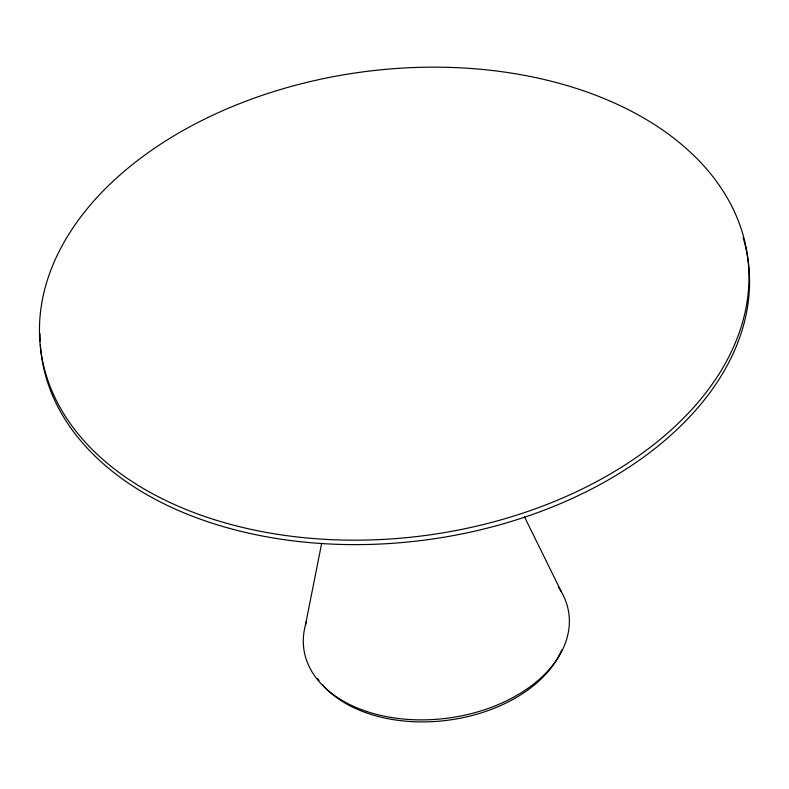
<?xml version="1.0" encoding="UTF-8"?>
<svg xmlns="http://www.w3.org/2000/svg" width="789" height="789" viewBox="0 0 789 789"><rect width="100%" height="100%" fill="white"/><g stroke="black" fill="none" stroke-linecap="round" stroke-linejoin="round"><path stroke-width="1.18" d="M305.382 625.381L321.675 543.276M524.448 516.815L561.472 591.967M558.257 586.848A133.686 87.707 -7.5 0 1 449.286 717.941A133.686 87.707 -7.5 0 1 306.398 621.91M743.139 237.667A356.5 233.889 -7.5 0 1 436.297 538.443A356.5 233.889 -7.5 0 1 40.367 344.823M40.16 341.144A356.5 233.889 -7.5 0 1 40.022 333.767M561.798 649.88A130.718 85.754 -7.5 0 1 450.835 719.824A130.718 85.754 -7.5 0 1 322.543 684.822M319.052 680.493A130.718 85.754 -7.5 0 1 317.642 678.54M214.243 519.606A356.5 233.889 -7.5 0 0 748.968 279.247A356.5 233.889 -7.5 0 0 219.421 112.156A356.5 233.889 -7.5 0 0 214.243 519.606"/></g></svg>
